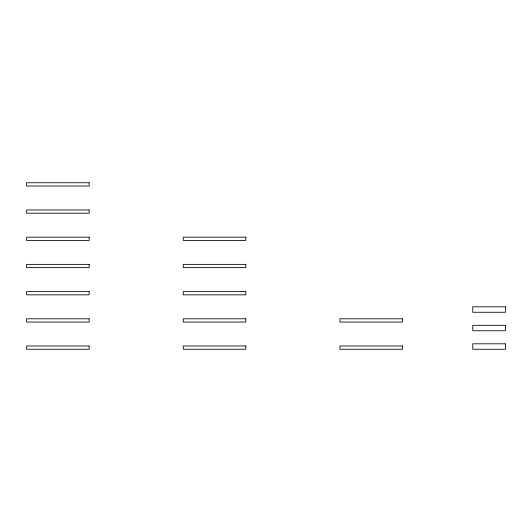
<?xml version="1.0" encoding="UTF-8"?>
<svg xmlns="http://www.w3.org/2000/svg" width="532" height="532" viewBox="0 0 532 532"><rect width="100%" height="100%" fill="white"/><g stroke="black" fill="none" stroke-linecap="round" stroke-linejoin="round"><path stroke-width="0.8" d="M89.177 182.749L26.6 182.749L26.6 186.014L89.177 186.014L89.177 182.749M89.177 209.954L26.6 209.954L26.6 213.219L89.177 213.219L89.177 209.954M89.177 237.159L26.6 237.159L26.6 240.424L89.177 240.424L89.177 237.159M245.831 237.159L183.254 237.159L183.254 240.424L245.831 240.424L245.831 237.159M89.177 264.371L26.6 264.371L26.6 267.629L89.177 267.629L89.177 264.371M245.831 264.371L183.254 264.371L183.254 267.629L245.831 267.629L245.831 264.371M89.177 291.576L26.6 291.576L26.6 294.841L89.177 294.841L89.177 291.576M245.831 291.576L183.254 291.576L183.254 294.841L245.831 294.841L245.831 291.576M505.4 306.811L472.749 306.811L472.749 312.251L505.4 312.251L505.4 306.811M89.177 318.781L26.6 318.781L26.6 322.046L89.177 322.046L89.177 318.781M245.831 318.781L183.254 318.781L183.254 322.046L245.831 322.046L245.831 318.781M402.478 318.781L339.901 318.781L339.901 322.046L402.478 322.046L402.478 318.781M505.4 325.311L472.749 325.311L472.749 330.751L505.4 330.751L505.4 325.311M505.4 343.812L472.749 343.812L472.749 349.251L505.4 349.251L505.4 343.812M89.177 345.986L26.6 345.986L26.6 349.251L89.177 349.251L89.177 345.986M245.831 345.986L183.254 345.986L183.254 349.251L245.831 349.251L245.831 345.986M402.478 345.986L339.901 345.986L339.901 349.251L402.478 349.251L402.478 345.986"/></g></svg>
